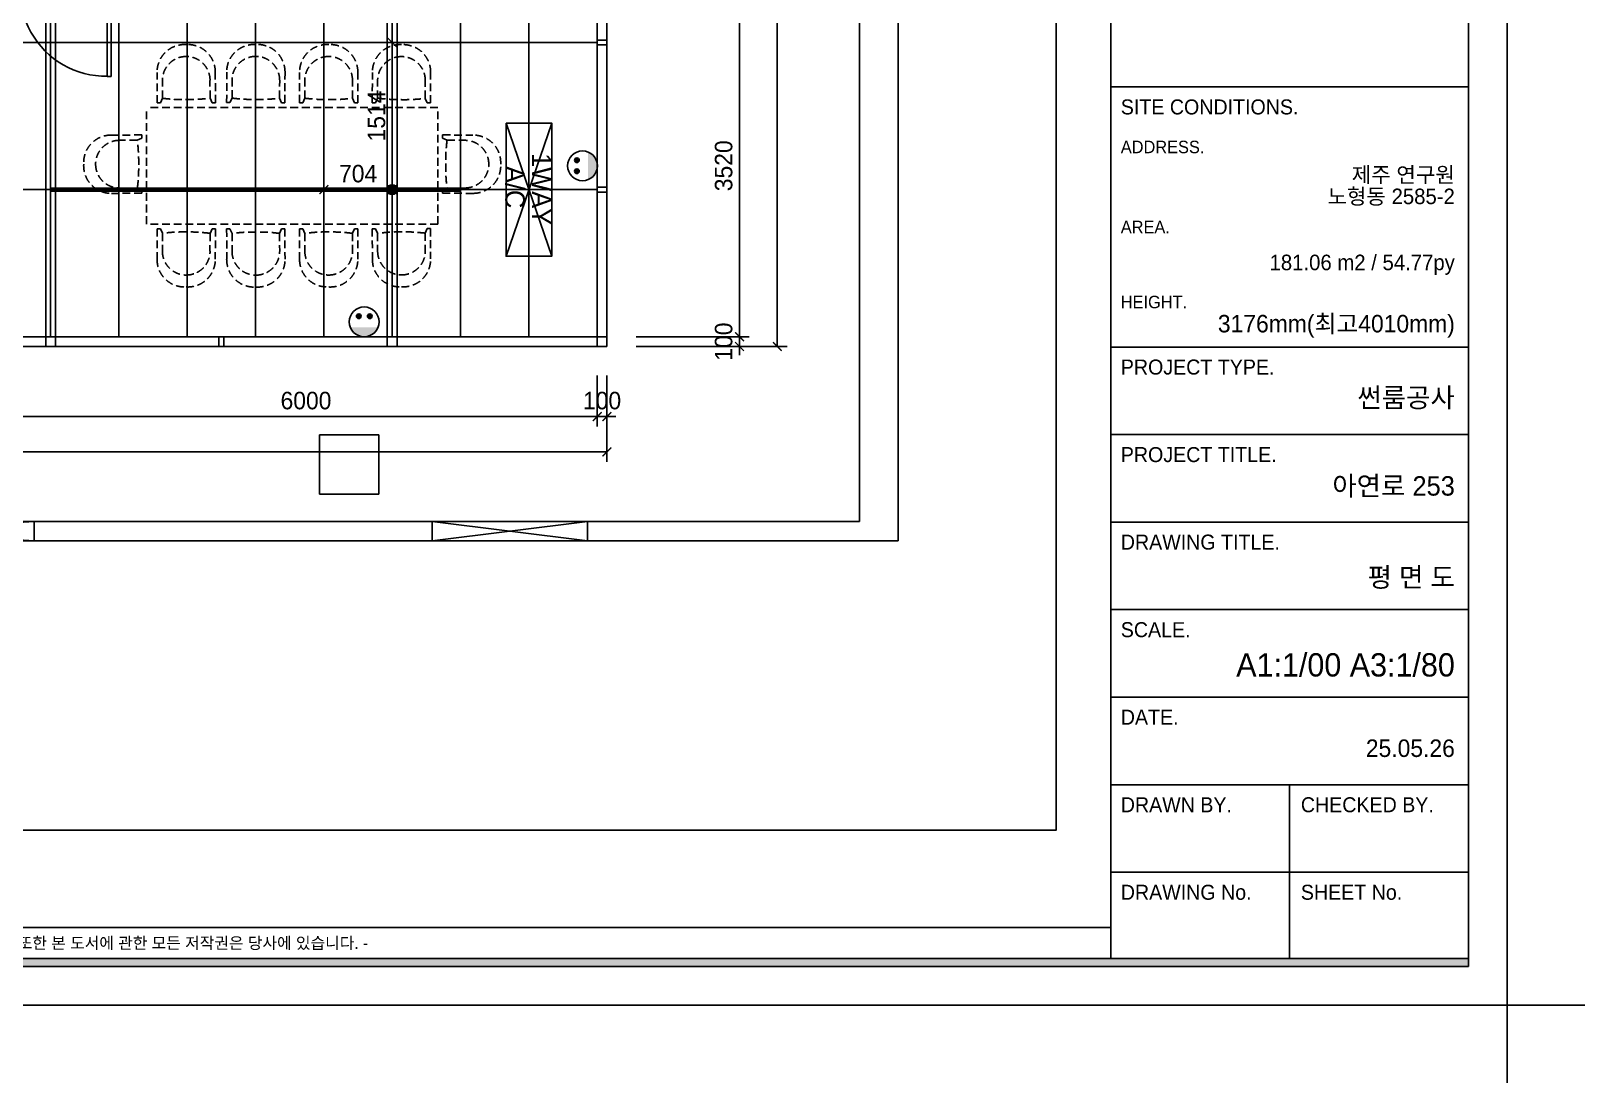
# Model space of a CAD drawing. Header units: millimetres. Extents: x 208943 to 287447, y 51026 to 80481.
# Drawn here: x 271441 to 287447, y 51026 to 61852 of the extents above; entities that cross this region are included whole.
import ezdxf
from ezdxf.enums import TextEntityAlignment as Align

# ---------------------------------------------------------------- set-up
doc = ezdxf.new("R2010")
doc.units = ezdxf.units.MM
doc.header["$LTSCALE"] = 100
doc.header["$PDMODE"] = 3
doc.linetypes.add('DH-HID2', pattern=[1.2, 0.8, -0.4])
doc.linetypes.add('HID', pattern=[2.5, 1.5, -1])
doc.layers.get('DEFPOINTS').update_dxf_attribs({"color": 248})
for name, color, linetype in [('0-ELC TEXT', 7, 'Continuous'), ('06-LIGHT', 4, 'Continuous'), ('07-DIM WAL', 5, 'Continuous'), ('2CONTINUOUS', 2, 'Continuous'), ('3.기호.계단선', 30, 'Continuous'), ('C-WIN', 4, 'Continuous'), ('CO-DO-FR', 7, 'Continuous'), ('CO-DOOR', 8, 'Continuous'), ('F-SYM', 7, 'Continuous'), ('FORM(YOURNAME)-11', 1, 'Continuous'), ('FORM(YOURNAME)-11 @ 1', 1, 'Continuous'), ('FU-FURM', 251, 'DH-HID2'), ('설비', 140, 'Continuous')]:
    doc.layers.add(name, color=color, linetype=linetype)
doc.styles.add('YOURNAME', font='HY울릉도M.TTF')
doc.styles.add('코레일둥고', font='Korail_Round_Gothic_Medium.ttf')
doc.dimstyles.new('YOURNAME-100', dxfattribs={"dimscale": 100, "dimtxt": 1.8, "dimasz": 0.9, "dimexe": 1, "dimexo": 3, "dimgap": 0.7, "dimtad": 1, "dimdec": 0, "dimzin": 0, "dimdsep": 46, "dimtxsty": 'YOURNAME', "dimblk": 'ARCHTICK', "dimcen": 0, "dimclrd": 1, "dimclre": 1, "dimclrt": 7, "dimadec": 0, "dimazin": 0, "dimtfac": 1, "dimtdec": 0, "dimtix": 1, "dimtmove": 2, "dimatfit": 3, "dimldrblk": 'ARCHTICK', "dimfxl": 0, "dimtolj": 1, "dimtzin": 0, "dimarcsym": 0})

# ---------------------------------------------------------------- blocks, each defined once
blk = doc.blocks.new('FORM-PLAN')
at = {"layer": 'FORM(YOURNAME)-11'}
h = blk.add_hatch(color=256, dxfattribs=at)
h.dxf.hatch_style = 1
h.paths.add_polyline_path([(-71444, 55115), (10556, 55115), (10556, 54915), (-71444, 54915)])
h.paths.add_polyline_path([(-71444, -2085), (10556, -2085), (10556, -2285), (-71444, -2285)])
at = {"layer": 'DEFPOINTS', "color": 158}
for p, q in [((1346, 54915), (1346, -2085)), ((1346, -1285), (-71444, -1285))]:
    blk.add_line(p, q, dxfattribs=at)
for points in [[(-71444, -2285), (10556, -2285), (10556, 55115), (-71444, 55115)], [(-69444, 53115), (-64, 53115), (-64, 1215), (-69444, 1215)]]:
    blk.add_lwpolyline(points, close=True, dxfattribs=at)
at = {"layer": 'DEFPOINTS', "color": 1}
blk.add_lwpolyline([(11556, -5285), (11556, -3285), (13556, -3285)], dxfattribs=at)
at = {"layer": 'FORM(YOURNAME)-11', "color": 14}
for p, q in [((1346, 20344), (10556, 20344)), ((1346, 13651), (10556, 13651)), ((1346, 11398), (10556, 11398)), ((1346, 9146), (10556, 9146)), ((1346, 6893), (10556, 6893)), ((1346, 4641), (10556, 4641)), ((1346, 2388), (10556, 2388)), ((5951, 2388), (5951, -2085)), ((1346, 136), (10556, 136))]:
    blk.add_line(p, q, dxfattribs=at)
at = {"layer": 'FORM(YOURNAME)-11', "color": 250}
blk.add_lwpolyline([(-72444, -3285), (11556, -3285), (11556, 56115), (-72444, 56115)], close=True, dxfattribs=at)
at = {"layer": 'FORM(YOURNAME)-11'}
blk.add_lwpolyline([(-71444, -2085), (10556, -2085), (10556, -2285), (-71444, -2285)], close=True, dxfattribs=at)
at = {"layer": 'FORM(YOURNAME)-11', "color": 14, "style": 'YOURNAME'}
for s, height, p in [('SITE CONDITIONS.', 386.14, (1603, 19829)), ('PROJECT TYPE.', 386.14, (1603, 13136)), ('PROJECT TITLE.', 386.14, (1603, 10883)), ('DRAWING TITLE.', 386.14, (1603, 8631)), ('SCALE.', 386.1, (1603, 6378)), ('DATE.', 386.1, (1603, 4126)), ('DRAWN BY.', 386.1, (1603, 1873)), ('CHECKED BY.', 386.14, (6240, 1873)), ('DRAWING No.', 386.14, (1603, -379)), ('SHEET No.', 386.1, (6240, -379))]:
    blk.add_text(s, height=height, dxfattribs=at).set_placement(p, align=Align.MIDDLE_LEFT)
at = {"layer": 'FORM(YOURNAME)-11', "color": 251, "style": 'YOURNAME'}
for s, p in [('ADDRESS.', (1603, 18799)), ('AREA.', (1603, 16740)), ('HEIGHT.', (1603, 14809))]:
    blk.add_text(s, height=321.8, dxfattribs=at).set_placement(p, align=Align.MIDDLE_LEFT)
at = {"layer": 'FORM(YOURNAME)-11', "color": 1, "style": 'YOURNAME'}
blk.add_text("- 본 도서는 어떠한 경우에도 무단으로 도용할 수 없으며 도용시 '지적재산권' 보호에 관한 법률에 의거, 법적 분쟁이 발생합니다.  또한 본 도서에 관한 모든 저작권은 당사에 있습니다. -", height=300, dxfattribs=at).set_placement((-32990, -1685), align=Align.MIDDLE_CENTER)
at = {"layer": 'FORM(YOURNAME)-11', "color": 3, "style": 'YOURNAME'}
for tag, height, p in [('1', 450, (9905, 18188)), ('2', 450, (9905, 17544)), ('3', 450, (9905, 16257)), ('4', 450, (9905, 14326)), ('5', 515, (9905, 12009)), ('6', 515, (9905, 9757)), ('7', 515, (9905, 7504)), ('8', 515, (9905, 5252)), ('9', 515, (9905, 2999)), ('10', 515, (5655, 811)), ('11', 515, (9905, 747)), ('12', 515, (5655, -1441)), ('13', 515, (9905, -1441))]:
    blk.add_attdef(tag, text='', height=height, dxfattribs=at).set_placement(p, align=Align.MIDDLE_RIGHT)
blk = doc.blocks.new('*U349')
at = {"layer": 'F-SYM'}
ref = blk.add_blockref('FORM-PLAN', (282025, 53140), dxfattribs=dict(at, xscale=0.4000000000000001, yscale=0.4000000000000001, zscale=0.4000000000000001))
ref.add_attrib('4', '3176mm(최고4010mm)', dxfattribs={"layer": 'FORM(YOURNAME)-11 @ 1', "color": 3, "height": 180, "style": 'YOURNAME'}).set_placement((286107, 58841), align=Align.MIDDLE_RIGHT)
ref.add_attrib('3', '181.06 m2 / 54.77py', dxfattribs={"layer": 'FORM(YOURNAME)-11 @ 1', "color": 3, "height": 160, "style": 'YOURNAME'}).set_placement((286107, 59471), align=Align.MIDDLE_RIGHT)
ref.add_attrib('2', '노형동 2585-2', dxfattribs={"layer": 'FORM(YOURNAME)-11 @ 1', "color": 3, "height": 160, "style": 'YOURNAME'}).set_placement((286107, 60151), align=Align.MIDDLE_RIGHT)
ref.add_attrib('1', '제주 연구원', dxfattribs={"layer": 'FORM(YOURNAME)-11 @ 1', "color": 3, "height": 160, "style": 'YOURNAME'}).set_placement((286107, 60374), align=Align.MIDDLE_RIGHT)
ref.add_attrib('5', '썬룸공사', dxfattribs={"layer": 'FORM(YOURNAME)-11 @ 1', "color": 3, "height": 200, "style": 'YOURNAME'}).set_placement((286107, 58079), align=Align.MIDDLE_RIGHT)
ref.add_attrib('6', '아연로 253', dxfattribs={"layer": 'FORM(YOURNAME)-11 @ 1', "color": 3, "height": 200, "style": 'YOURNAME'}).set_placement((286107, 57171), align=Align.MIDDLE_RIGHT)
ref.add_attrib('7', '평 면 도', dxfattribs={"layer": 'FORM(YOURNAME)-11 @ 1', "color": 3, "height": 200, "style": 'YOURNAME'}).set_placement((286107, 56231), align=Align.MIDDLE_RIGHT)
ref.add_attrib('8', 'A1:1/00 A3:1/80', dxfattribs={"layer": 'FORM(YOURNAME)-11 @ 1', "color": 3, "height": 240, "style": 'YOURNAME'}).set_placement((286107, 55329), align=Align.MIDDLE_RIGHT)
ref.add_attrib('9', '25.05.26', dxfattribs={"layer": 'FORM(YOURNAME)-11 @ 1', "color": 3, "height": 180, "style": 'YOURNAME'}).set_placement((286107, 54471), align=Align.MIDDLE_RIGHT)
blk = doc.blocks.new('wjscpvudaus')
for p, q in [((226243, 56606), (229443, 56806)), ((226243, 56806), (229443, 56606)), ((235143, 56806), (233543, 56606)), ((233543, 56806), (235143, 56606))]:
    blk.add_line(p, q)
for points in [[(229443, 56806), (226243, 56806), (226243, 56606), (229443, 56606)], [(233543, 56606), (235143, 56606), (235143, 56806), (233543, 56806)]]:
    blk.add_lwpolyline(points, close=True)
at = {"layer": '2CONTINUOUS'}
for p, q in [((237943, 69406), (237943, 56806)), ((238343, 69406), (238343, 56606)), ((229443, 56806), (233543, 56806)), ((229443, 56806), (229443, 56606)), ((233543, 56806), (233543, 56606)), ((235143, 56806), (237943, 56806)), ((235143, 56806), (235143, 56606)), ((229443, 56606), (233543, 56606)), ((235143, 56606), (238343, 56606))]:
    blk.add_line(p, q, dxfattribs=at)
blk.add_lwpolyline([(232383, 57696), (232383, 57086), (232993, 57086), (232993, 57696)], close=True, dxfattribs=at)
blk = doc.blocks.new('D-013')
at = {"layer": 'CO-DO-FR'}
for points in [[(0, 200), (30, 200), (30, 0), (0, 0)], [(1000, 200), (970, 200), (970, 0), (1000, 0)]]:
    blk.add_lwpolyline(points, close=True, dxfattribs=at)
at = {"layer": 'CO-DOOR'}
blk.add_lwpolyline([(930, 990), (930, -790), (970, -790), (970, 990)], close=True, dxfattribs=at)
blk.add_arc((920, 101), 890, 86.7961, 270.6278, dxfattribs=at)
blk = doc.blocks.new('F-513')
at = {"layer": 'FU-FURM'}
for p, q in [((109, 648), (108, 960)), ((709, 649), (708, 961)), ((825, 650), (826, 962)), ((1425, 649), (1426, 961)), ((1575, 649), (1576, 961)), ((2175, 648), (2176, 960)), ((2325, 648), (2326, 960)), ((163, 695), (163, 879)), ((654, 696), (653, 879)), ((880, 697), (880, 880)), ((1370, 696), (1371, 880)), ((1630, 696), (1630, 879)), ((2120, 695), (2121, 879)), ((2380, 695), (2380, 879)), ((2870, 694), (2871, 878)), ((2925, 647), (2926, 959)), ((142, 648), (109, 648)), ((163, 695), (142, 648)), ((654, 696), (675, 649)), ((675, 649), (709, 649)), ((859, 650), (825, 650)), ((880, 697), (859, 650)), ((1370, 696), (1391, 649)), ((1391, 649), (1425, 649)), ((1609, 649), (1575, 649)), ((1630, 696), (1609, 649)), ((2120, 695), (2141, 648)), ((2141, 648), (2175, 648)), ((2359, 648), (2325, 648)), ((2380, 695), (2359, 648)), ((2870, 694), (2891, 647)), ((2891, 647), (2925, 647)), ((3000, 600), (0, 600)), ((0, -600), (0, 600)), ((3000, -600), (3000, 600)), ((-49, 317), (-361, 316)), ((-96, 262), (-279, 262)), ((-96, 262), (-49, 283)), ((-49, 283), (-49, 317)), ((3049, 317), (3361, 316)), ((3049, 283), (3049, 317)), ((3096, 262), (3049, 283)), ((3096, 262), (3279, 262)), ((-48, -283), (-360, -284)), ((-95, -229), (-279, -229)), ((-95, -229), (-48, -249)), ((-48, -249), (-48, -283)), ((3095, -229), (3048, -249)), ((3048, -249), (3048, -283)), ((3048, -283), (3360, -284)), ((3095, -229), (3279, -229)), ((3000, -600), (0, -600)), ((109, -648), (108, -960)), ((142, -648), (109, -648)), ((163, -695), (142, -648)), ((163, -695), (163, -879)), ((654, -696), (653, -879)), ((654, -696), (675, -649)), ((675, -649), (709, -649)), ((709, -649), (708, -961)), ((825, -650), (826, -962)), ((859, -650), (825, -650)), ((880, -697), (859, -650)), ((880, -697), (880, -880)), ((1370, -696), (1391, -649)), ((1370, -696), (1371, -880)), ((1391, -649), (1425, -649)), ((1425, -649), (1426, -961)), ((1609, -649), (1575, -649)), ((1575, -649), (1576, -961)), ((1630, -696), (1609, -649)), ((1630, -696), (1630, -879)), ((2120, -695), (2141, -648)), ((2120, -695), (2121, -879)), ((2141, -648), (2175, -648)), ((2175, -648), (2176, -960)), ((2325, -648), (2326, -960)), ((2359, -648), (2325, -648)), ((2380, -695), (2359, -648)), ((2380, -695), (2380, -879)), ((2870, -694), (2891, -647)), ((2870, -694), (2871, -878)), ((2891, -647), (2925, -647)), ((2925, -647), (2926, -959))]:
    blk.add_line(p, q, dxfattribs=at)
for centre, radius, start, end in [((392, 964), 284, 86.794, 180.7191), ((409, 879), 246, 89.8511, 180.0951), ((408, 879), 246, 0.0951, 90.3391), ((424, 964), 284, 359.4711, 93.3157), ((1109, 965), 284, 86.6843, 180.5289), ((1126, 880), 246, 89.6609, 179.9049), ((1125, 880), 246, 359.9049, 90.1489), ((1142, 965), 284, 359.2809, 93.206), ((1860, 964), 284, 86.6843, 180.5289), ((1876, 879), 246, 89.6609, 179.9049), ((1875, 879), 246, 359.9049, 90.1489), ((1892, 964), 284, 359.2809, 93.206), ((2610, 963), 284, 86.6843, 180.5289), ((2626, 878), 246, 89.6609, 179.9049), ((2625, 878), 246, 359.9049, 90.1489), ((2642, 963), 284, 359.2809, 93.206), ((383, 2450), 1769, 262.8573, 270.8212), ((428, 2450), 1769, 269.369, 277.3329), ((1106, 2451), 1769, 262.6671, 270.631), ((1150, 2451), 1769, 269.1788, 277.1427), ((1856, 2450), 1769, 262.6671, 270.631), ((1900, 2450), 1769, 269.1788, 277.1427), ((2606, 2450), 1769, 262.6671, 270.631), ((2651, 2449), 1769, 269.1788, 277.1427), ((-364, 32), 284, 89.4711, 183.3157), ((-279, 16), 246, 90.0951, 180.3391), ((-1850, 36), 1769, 359.369, 7.3329), ((4850, 36), 1769, 172.6671, 180.631), ((3279, 16), 246, 359.6609, 89.9049), ((3364, 32), 284, 356.6843, 90.5289), ((-364, 0), 284, 176.794, 270.7191), ((-279, 17), 246, 179.8511, 270.0951), ((-1850, -9), 1769, 352.8573, 0.8212), ((4850, -9), 1769, 179.1788, 187.1427), ((3279, 17), 246, 269.9049, 0.1489), ((3364, 0), 284, 269.2809, 3.206), ((383, -2450), 1769, 89.1788, 97.1427), ((428, -2450), 1769, 82.6671, 90.631), ((1106, -2451), 1769, 89.369, 97.3329), ((1150, -2451), 1769, 82.8573, 90.8212), ((1856, -2450), 1769, 89.369, 97.3329), ((1900, -2450), 1769, 82.8573, 90.8212), ((2606, -2450), 1769, 89.369, 97.3329), ((2651, -2449), 1769, 82.8573, 90.8212), ((409, -879), 246, 179.9049, 270.1489), ((408, -879), 246, 269.6609, 359.9049), ((1126, -880), 246, 180.0951, 270.3391), ((1125, -880), 246, 269.8511, 0.0951), ((1876, -879), 246, 180.0951, 270.3391), ((1875, -879), 246, 269.8511, 0.0951), ((2626, -878), 246, 180.0951, 270.3391), ((2625, -878), 246, 269.8511, 0.0951), ((2642, -963), 284, 266.794, 0.7191), ((392, -964), 284, 179.2809, 273.206), ((424, -964), 284, 266.6843, 0.5289), ((1109, -965), 284, 179.4711, 273.3157), ((1142, -965), 284, 266.794, 0.7191), ((1860, -964), 284, 179.4711, 273.3157), ((1892, -964), 284, 266.794, 0.7191), ((2610, -963), 284, 179.4711, 273.3157)]:
    blk.add_arc(centre, radius, start, end, dxfattribs=at)
blk = doc.blocks.new('cjhrtgy')
at = {"layer": 'C-WIN'}
for p, q in [((277273, 69406), (277273, 58606)), ((277373, 69406), (277373, 58606)), ((258873, 58706), (277373, 58706)), ((258873, 58606), (277373, 58606))]:
    blk.add_line(p, q, dxfattribs=at)
for points in [[(277273, 61710), (277373, 61710), (277373, 61760), (277273, 61760)], [(277273, 60246), (277373, 60246), (277373, 60196), (277273, 60196)], [(271592, 58706), (271692, 58706), (271692, 58606), (271592, 58606)], [(273427, 58606), (273427, 58706), (273377, 58706), (273377, 58606)], [(275111, 58706), (275211, 58706), (275211, 58606), (275111, 58606)]]:
    blk.add_lwpolyline(points, close=True, dxfattribs=at)
at = {"layer": '2CONTINUOUS'}
blk.add_blockref('wjscpvudaus', (42030, 0), dxfattribs=at)
at = {"layer": 'CO-DOOR'}
blk.add_blockref('D-013', (271296, 62176), dxfattribs=at)
at = {"layer": 'FU-FURM'}
blk.add_blockref('F-513', (272631, 60466), dxfattribs=at)
blk = doc.blocks.new('egoo')
at = {"layer": '설비'}
h = blk.add_hatch(color=140, dxfattribs=at)
edge = h.paths.add_edge_path()
edge.add_arc((1015645, 443434), 22.3, 0, 360)
h = blk.add_hatch(color=140, dxfattribs=at)
edge = h.paths.add_edge_path()
edge.add_arc((1015748, 443434), 22.3, 0, 360)
h = blk.add_hatch(color=140, dxfattribs=at)
edge = h.paths.add_edge_path()
edge.add_line((1015826, 443329), (1015567, 443329))
edge.add_ellipse((1015696, 443381), major_axis=(99, 99), ratio=1, start_angle=156.9578, end_angle=293.0422)
at = {"layer": '설비', "color": 140}
for centre, radius in [((1015696, 443381), 140), ((1015645, 443434), 22.3), ((1015748, 443434), 22.3)]:
    blk.add_circle(centre, radius, dxfattribs=at)
blk = doc.blocks.new('_ArchTick')
at = {"color": 0, "linetype": 'ByBlock', "const_width": 0.15}
blk.add_lwpolyline([(-0.5, -0.5), (0.5, 0.5)], dxfattribs=at)
blk = doc.blocks.new('*D164')
at = {"layer": 'C-WIN', "color": 1, "lineweight": -2}
for p, q in [((277673, 69406), (279228, 69406)), ((279128, 69406), (279128, 58606)), ((277673, 58606), (279228, 58606))]:
    blk.add_line(p, q, dxfattribs=at)
at = {"layer": 'DEFPOINTS', "color": 0}
for p in [(277373, 69406), (277373, 58606), (279128, 58606)]:
    blk.add_point(p, dxfattribs=at)
at = {"layer": 'C-WIN', "color": 1, "lineweight": -2, "xscale": 90, "yscale": 90, "zscale": 90}
for p, rotation in [((279128, 69406), 90), ((279128, 58606), 270)]:
    blk.add_blockref('_ArchTick', p, dxfattribs=dict(at, rotation=rotation))
at = {"layer": 'C-WIN', "color": 7, "insert": (278964, 64006), "char_height": 180, "attachment_point": 5, "rotation": 90, "style": 'YOURNAME'}
blk.add_mtext('\\A1;10800', dxfattribs=at)
blk = doc.blocks.new('*D165')
at = {"layer": 'C-WIN', "color": 1, "lineweight": -2}
for p, q in [((278739, 58706), (278739, 58796)), ((277673, 58706), (278839, 58706)), ((277673, 58606), (278839, 58606)), ((278739, 58606), (278739, 58706)), ((278739, 58606), (278739, 58516))]:
    blk.add_line(p, q, dxfattribs=at)
at = {"layer": 'DEFPOINTS', "color": 0}
for p in [(277373, 58706), (277373, 58606), (278739, 58706)]:
    blk.add_point(p, dxfattribs=at)
at = {"layer": 'C-WIN', "color": 1, "lineweight": -2, "xscale": 90, "yscale": 90, "zscale": 90}
for p, rotation in [((278739, 58706), 270), ((278739, 58606), 90)]:
    blk.add_blockref('_ArchTick', p, dxfattribs=dict(at, rotation=rotation))
at = {"layer": 'C-WIN', "color": 7, "insert": (278576, 58656), "char_height": 180, "attachment_point": 5, "rotation": 90, "style": 'YOURNAME'}
blk.add_mtext('\\A1;100', dxfattribs=at)
blk = doc.blocks.new('*D166')
at = {"layer": 'C-WIN', "color": 1, "lineweight": -2}
for p, q in [((277673, 62226), (278839, 62226)), ((278739, 58706), (278739, 62226)), ((277673, 58706), (278839, 58706))]:
    blk.add_line(p, q, dxfattribs=at)
at = {"layer": 'DEFPOINTS', "color": 0}
for p in [(277373, 62226), (278739, 62226), (277373, 58706)]:
    blk.add_point(p, dxfattribs=at)
at = {"layer": 'C-WIN', "color": 1, "lineweight": -2, "xscale": 90, "yscale": 90, "zscale": 90}
for p, rotation in [((278739, 62226), 90), ((278739, 58706), 270)]:
    blk.add_blockref('_ArchTick', p, dxfattribs=dict(at, rotation=rotation))
at = {"layer": 'C-WIN', "color": 7, "insert": (278576, 60466), "char_height": 180, "attachment_point": 5, "rotation": 90, "style": 'YOURNAME'}
blk.add_mtext('\\A1;3520', dxfattribs=at)
blk = doc.blocks.new('*D171')
at = {"layer": 'C-WIN', "color": 1, "lineweight": -2}
for p, q in [((275161, 60221), (275161, 61735)), ((275461, 61735), (275261, 61735)), ((275461, 60221), (275261, 60221))]:
    blk.add_line(p, q, dxfattribs=at)
at = {"layer": 'DEFPOINTS', "color": 0}
for p in [(275161, 61735), (275161, 61735), (275161, 60221)]:
    blk.add_point(p, dxfattribs=at)
at = {"layer": 'C-WIN', "color": 1, "lineweight": -2, "xscale": 90, "yscale": 90, "zscale": 90}
for p, rotation in [((275161, 61735), 90), ((275161, 60221), 270)]:
    blk.add_blockref('_ArchTick', p, dxfattribs=dict(at, rotation=rotation))
at = {"layer": 'C-WIN', "color": 7, "insert": (275000, 60978), "char_height": 180, "attachment_point": 5, "rotation": 90, "style": 'YOURNAME'}
blk.add_mtext('\\A1;1514', dxfattribs=at)
blk = doc.blocks.new('*D172')
at = {"layer": 'C-WIN', "color": 1, "lineweight": -2}
for p, q in [((274458, 60521), (274458, 60321)), ((274458, 60221), (275161, 60221)), ((275161, 59921), (275161, 60121))]:
    blk.add_line(p, q, dxfattribs=at)
at = {"layer": 'DEFPOINTS', "color": 0}
for p in [(274458, 60221), (275161, 60221), (275161, 60221)]:
    blk.add_point(p, dxfattribs=at)
at = {"layer": 'C-WIN', "color": 1, "lineweight": -2, "xscale": 90, "yscale": 90, "zscale": 90, "rotation": 180}
blk.add_blockref('_ArchTick', (274458, 60221), dxfattribs=at)
at = {"layer": 'C-WIN', "color": 1, "lineweight": -2, "xscale": 90, "yscale": 90, "zscale": 90}
blk.add_blockref('_ArchTick', (275161, 60221), dxfattribs=at)
at = {"layer": 'C-WIN', "color": 7, "insert": (274810, 60384), "char_height": 180, "attachment_point": 5, "style": 'YOURNAME'}
blk.add_mtext('\\A1;704', dxfattribs=at)
blk = doc.blocks.new('*D173')
at = {"layer": 'C-WIN', "color": 1, "lineweight": -2}
for p, q in [((258873, 58306), (258873, 57420)), ((277373, 58306), (277373, 57420)), ((277373, 57520), (258873, 57520))]:
    blk.add_line(p, q, dxfattribs=at)
at = {"layer": 'DEFPOINTS', "color": 0}
for p in [(258873, 58606), (277373, 58606), (258873, 57520)]:
    blk.add_point(p, dxfattribs=at)
at = {"layer": 'C-WIN', "color": 1, "lineweight": -2, "xscale": 90, "yscale": 90, "zscale": 90, "rotation": 180}
blk.add_blockref('_ArchTick', (258873, 57520), dxfattribs=at)
at = {"layer": 'C-WIN', "color": 1, "lineweight": -2, "xscale": 90, "yscale": 90, "zscale": 90}
blk.add_blockref('_ArchTick', (277373, 57520), dxfattribs=at)
at = {"layer": 'C-WIN', "color": 7, "insert": (268123, 57683), "char_height": 180, "attachment_point": 5, "style": 'YOURNAME'}
blk.add_mtext('\\A1;18500', dxfattribs=at)
blk = doc.blocks.new('*D179')
at = {"layer": 'C-WIN', "color": 1, "lineweight": -2}
for p, q in [((271274, 58306), (271274, 57784)), ((277273, 58306), (277273, 57784)), ((271274, 57884), (277273, 57884))]:
    blk.add_line(p, q, dxfattribs=at)
at = {"layer": 'DEFPOINTS', "color": 0}
for p in [(271274, 58606), (277273, 58606), (277273, 57884)]:
    blk.add_point(p, dxfattribs=at)
at = {"layer": 'C-WIN', "color": 1, "lineweight": -2, "xscale": 90, "yscale": 90, "zscale": 90, "rotation": 180}
blk.add_blockref('_ArchTick', (271274, 57884), dxfattribs=at)
at = {"layer": 'C-WIN', "color": 1, "lineweight": -2, "xscale": 90, "yscale": 90, "zscale": 90}
blk.add_blockref('_ArchTick', (277273, 57884), dxfattribs=at)
at = {"layer": 'C-WIN', "color": 7, "insert": (274273, 58048), "char_height": 180, "attachment_point": 5, "style": 'YOURNAME'}
blk.add_mtext('\\A1;6000', dxfattribs=at)
blk = doc.blocks.new('*D180')
at = {"layer": 'C-WIN', "color": 1, "lineweight": -2}
for p, q in [((277273, 58306), (277273, 57784)), ((277373, 58306), (277373, 57784)), ((277273, 57884), (277183, 57884)), ((277273, 57884), (277373, 57884)), ((277373, 57884), (277463, 57884))]:
    blk.add_line(p, q, dxfattribs=at)
at = {"layer": 'DEFPOINTS', "color": 0}
for p in [(277273, 58606), (277373, 58606), (277373, 57884)]:
    blk.add_point(p, dxfattribs=at)
at = {"layer": 'C-WIN', "color": 1, "lineweight": -2, "xscale": 90, "yscale": 90, "zscale": 90}
blk.add_blockref('_ArchTick', (277273, 57884), dxfattribs=at)
at = {"layer": 'C-WIN', "color": 1, "lineweight": -2, "xscale": 90, "yscale": 90, "zscale": 90, "rotation": 180}
blk.add_blockref('_ArchTick', (277373, 57884), dxfattribs=at)
at = {"layer": 'C-WIN', "color": 7, "insert": (277323, 58048), "char_height": 180, "attachment_point": 5, "style": 'YOURNAME'}
blk.add_mtext('\\A1;100', dxfattribs=at)
blk = doc.blocks.new('fff')
at = {"layer": '3.기호.계단선'}
h = blk.add_hatch(color=256, dxfattribs=at)
h.dxf.hatch_style = 1
edge = h.paths.add_edge_path()
edge.add_arc((275161, 60221), 50, 0, 360)
for p, q in [((271592, 69306), (271592, 58706)), ((271642, 69306), (271642, 58706)), ((271692, 69306), (271692, 58706)), ((272346, 69306), (272346, 58706)), ((273050, 69306), (273050, 58706)), ((273754, 69306), (273754, 58706)), ((274458, 69306), (274458, 58706)), ((275111, 69306), (275111, 58706)), ((275161, 69306), (275161, 58706)), ((275211, 69306), (275211, 58706)), ((275865, 69306), (275865, 58706)), ((276569, 69306), (276569, 58706)), ((277273, 61735), (258973, 61735)), ((277273, 60221), (258973, 60221))]:
    blk.add_line(p, q, dxfattribs=at)
at = {"layer": '3.기호.계단선', "linetype": 'DH-HID2'}
for points in [[(277373, 58606), (258873, 58606), (258873, 69406), (277373, 69406)], [(277273, 58706), (258973, 58706), (258973, 69306), (277273, 69306)]]:
    blk.add_lwpolyline(points, close=True, dxfattribs=at)
at = {"layer": '3.기호.계단선'}
blk.add_circle((275161, 60221), 50, dxfattribs=at)

msp = doc.modelspace()

# ---------------------------------------------------------------- linework, layer by layer
at = {"layer": '06-LIGHT', "color": 10, "linetype": 'HID', "const_width": 50}
msp.add_lwpolyline([(275865.3, 60220.5), (271642.2, 60220.5)], dxfattribs=at)
at = {"layer": 'C-WIN'}
for p, q in [((276334.2, 60905.5), (276804.2, 59535.5)), ((276804.2, 60905.5), (276334.2, 59535.5))]:
    msp.add_line(p, q, dxfattribs=at)
msp.add_lwpolyline([(276334.2, 60905.5), (276334.2, 59535.5), (276804.2, 59535.5), (276804.2, 60905.5)], close=True, dxfattribs=at)

# ---------------------------------------------------------------- block references
msp.add_blockref('*U349', (0, 0))
at = {"layer": '07-DIM WAL'}
msp.add_blockref('cjhrtgy', (0, 0), dxfattribs=at)
at = {"layer": 'C-WIN'}
msp.add_blockref('fff', (0, 0), dxfattribs=at)
at = {"layer": '설비', "color": 140, "xscale": 1.095238115905954, "yscale": 1.095238115905954, "zscale": 1.095238115905954, "rotation": 90}
msp.add_blockref('egoo', (762729.4, -1051963.3), dxfattribs=at)
at = {"layer": '설비', "color": 140, "xscale": 1.095238115905954, "yscale": 1.095238115905954, "zscale": 1.095238115905954}
msp.add_blockref('egoo', (-837556.5, -426748.7), dxfattribs=at)

# ---------------------------------------------------------------- texts
at = {"layer": '0-ELC TEXT', "style": '코레일둥고'}
for s, p in [('1WAY', (276600.9, 60596.7)), ('A/C', (276327, 60464.1))]:
    msp.add_text(s, height=200, rotation=270, dxfattribs=at).set_placement(p)

# ---------------------------------------------------------------- dimensions: what is measured, and where the dimension line sits
at = {"layer": 'C-WIN'}
for base, p1, p2, picture, middle in [((279128.2, 58606.3), (277373, 69406.3), (277373, 58606.3), '*D164', (278964.5, 64006.3)), ((278739.3, 62226.3), (277373, 58706.3), (277373, 62226.3), '*D166', (278575.7, 60466.3)), ((275161.5, 61734.8), (275161.5, 60220.5), (275161.5, 61734.8), '*D171', (274999.7, 60977.7)), ((278739.3, 58706.3), (277373, 58606.3), (277373, 58706.3), '*D165', (278575.7, 58656.3))]:
    dim = msp.add_linear_dim(base=base, p1=p1, p2=p2, angle=90, dimstyle='YOURNAME-100', override={"dimfxl": 1.25}, dxfattribs=at)
    dim.commit()
    dim.dimension.update_dxf_attribs({"geometry": picture, "text_midpoint": middle})
for base, p1, p2, picture, middle in [((275161.5, 60220.5), (274457.6, 60220.5), (275161.5, 60220.5), '*D172', (274809.5, 60384.1)), ((258873, 57519.8), (277373, 58606.3), (258873, 58606.3), '*D173', (268123, 57683.5)), ((277273.004822, 57884.1661997), (271273.504822, 58606.2526094), (277273.004822, 58606.2526094), '*D179', (274273.254822, 58047.8812463)), ((277373, 57884.2), (277273, 58606.3), (277373, 58606.3), '*D180', (277323, 58047.8))]:
    dim = msp.add_linear_dim(base=base, p1=p1, p2=p2, dimstyle='YOURNAME-100', override={"dimfxl": 1.25}, dxfattribs=at)
    dim.commit()
    dim.dimension.update_dxf_attribs({"geometry": picture, "text_midpoint": middle})

doc.saveas('drawing.dxf')
